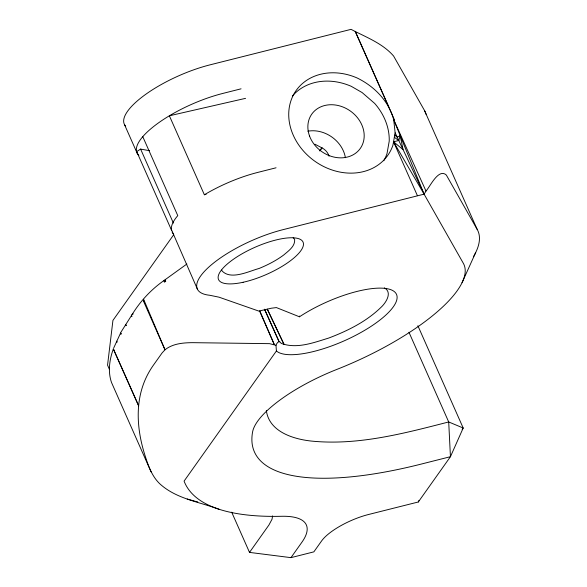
<?xml version="1.0" encoding="UTF-8"?>
<svg xmlns="http://www.w3.org/2000/svg" width="587" height="587" viewBox="0 0 587 587"><rect width="100%" height="100%" fill="white"/><g stroke="black" fill="none" stroke-linecap="round" stroke-linejoin="round"><path stroke-width="0.88" d="M165.365 279.522L165.681 281.29L164.419 282.2L164.14 280.417L186.864 264.025M231.682 512.165L249.512 552.396L290.954 557.65L301.953 542.146A92.46 29.489 -23.9 0 0 281.511 516.289A363.25 115.866 -23.9 0 1 226.509 511.387A356.184 113.607 -23.9 0 1 184.083 481.113L276.411 350.967L275.985 345.31L269.609 343.659L192.881 342.669C183.283 342.691 172.776 343.578 164.991 349.793L143.404 300.94L143.61 299.26L164.991 349.793L162.085 352.948L153.427 365.151A271.854 147.41 24 0 0 143.404 384.228C135.069 407.099 137.681 432.428 144.93 455.219C148.504 466.416 152.503 478.236 162.1 485.794C178.279 499.133 199.925 502.112 219.002 509.245M276.411 350.967A66.698 21.271 -23.9 0 0 359.42 333.321A66.698 21.271 -23.9 0 0 389.203 289.171A66.698 21.271 -23.9 0 0 299.465 316.797L276.389 307.581L271.231 308.234L258.816 311.095L219.068 297.191L209.779 295.268A69.427 22.145 -23.9 0 1 209.221 266.711A69.427 22.145 -23.9 0 1 282.875 229.7L424.093 194.158L425.993 191.061L393.708 119.741L395.132 132.809L392.93 145.209A56.132 46.887 35.4 0 1 326.71 167.933A56.132 46.887 35.4 0 1 290.947 100.715A56.132 46.887 35.4 0 1 357.167 77.99C374.308 86.34 388.741 100.979 393.708 119.741L424.093 194.158L463.297 263.233A140.469 44.803 -23.9 0 1 336.857 369.414A92.46 29.489 -23.9 0 0 252.615 431.819A279.999 89.312 -23.9 0 0 421.341 464.053L450.442 456.693L463.194 428.011L417.878 325.748M299.465 316.797L299.627 316.048M395.132 132.809L398.771 140.484L393.539 141.797L424.093 194.158L398.771 140.484L400.202 135.641L397.194 137.189L394.735 135.054M113.335 348.935L138.62 405.749L113.335 348.935C109.468 359.596 107.722 371.578 111.523 382.511L151.079 471.882M113.526 350.131L113.761 349.558M113.768 347.834L121.069 331.993L132.134 314.507C140.388 301.087 151.211 289.435 164.14 280.417L165.307 280.248L164.066 281.158L165.681 281.29M290.954 557.65L313.854 551.861L321.595 540.95A39.623 12.635 -23.9 0 1 369.722 514.205L418.304 501.988L419.037 500.351M462.042 282.699L475.69 252.535M275.985 345.31C276.851 342.969 279.126 339.631 281.217 343.373C296.728 349.214 313.7 342.632 328.713 338.053C347.665 330.863 366.42 321.581 381.058 307.287C385.945 302.804 392.732 292.341 384.346 287.879M425.993 191.061C430.058 186.681 438.548 167.86 446.333 175.043L477.187 229.407A166.891 53.234 -23.9 0 1 473.43 256.717M173.73 234.697L112.931 320.399L107.553 365.158L109.373 369.238M131.583 315.747L131.95 316.679M132.875 314.089L131.98 314.727L133.029 313.869M249.512 552.396L268.912 525.042L272.03 519.224L272.581 515.922M462.145 429.493L463.194 428.011L448.703 421.958C403.959 433.433 357.799 445.79 311.176 441.05C293.06 439.061 269.162 431.658 266.344 410.599M418.304 501.988L450.442 456.693L448.703 421.958L408.956 332.264M143.404 300.94L143.837 300.397M149.604 150.705L140.609 149.091L136.69 151.585L171.683 230.559M241.059 88.82L222.524 93.509A69.42 22.145 -23.9 0 0 136.382 150.551L137.153 153.17A69.42 22.145 -23.9 0 0 138.884 155.357M276.059 167.787L257.517 172.475A69.42 22.145 -23.9 0 0 204.364 194.759L169.372 115.786L245.564 98.345M204.364 194.759L206.14 194.348M187.246 499.016L195.302 501.32A389.665 124.29 -23.9 0 0 197.76 501.907M314.903 144.204L322.49 148.144A12.547 10.478 35.4 0 1 329.043 156.149M394.332 137.307L398.771 140.484M293.199 237.537L294.667 239.577C295.173 246.459 288.327 250.994 283.726 254.993C276.161 260.584 267.76 264.942 259.065 268.479C248.683 271.282 230.544 280.542 221.835 270.651L221.798 270.035M477.187 229.407L424.438 110.378L393.591 56.022C382.511 43.203 365.716 37.091 351.063 29.35L209.845 64.893A69.427 22.145 -23.9 0 0 144.74 95.035A69.427 22.145 -23.9 0 0 125.684 126.242M267.356 309.224L284.115 344.598L267.32 309.246M264.517 309.254L279.111 341.707L264.598 309.268M388.763 106.893L355.208 31.316L394.471 119.924M417.408 195.669L393.539 141.797L403.034 149.546L400.202 135.641M142.773 136.661L177.773 215.634A69.42 22.145 -23.9 0 0 171.375 229.517L197.511 289.362M140.609 149.091L173.392 223.075M124.473 124.554L137.153 153.17M259.63 311.125L274.327 344.642L259.85 311.059M173.356 233.824A69.42 22.145 -23.9 0 1 172.152 232.136M424.438 110.378A166.891 53.234 -23.9 0 1 426.045 114.252M307.852 131.195A29.717 24.823 35.4 0 1 345.398 157.683M292.341 96.107A56.132 46.887 35.4 0 1 351.261 86.318L362.12 92.563L374.711 103.459A56.132 46.879 35.4 0 1 389.225 141.129L387.024 153.53A56.132 46.887 35.4 0 1 383.751 160.757M116.974 341.876L116.725 342.375L116.534 341.186L116.974 341.876M121.091 333.82L120.841 334.23L120.651 333.056L121.091 333.82M126.088 325.411L125.875 325.734L125.669 324.567L126.088 325.411M321.911 147.829L319.834 150.83L321.911 147.829M243.128 282.266A46.226 14.748 -23.9 0 0 303.274 242.71A46.226 14.748 -23.9 0 0 235.967 257.532A46.226 14.748 -23.9 0 0 243.128 282.266M309.584 136.118A29.717 24.823 35.4 0 0 357.666 151.49A29.717 24.823 35.4 0 0 340.842 106.254A29.717 24.823 35.4 0 0 309.584 136.118"/></g></svg>
